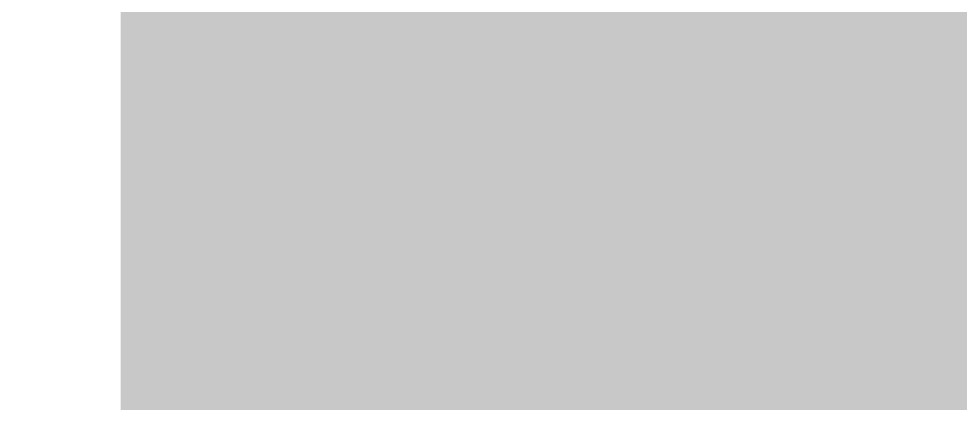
# Model space of a CAD drawing. Header units: inches. Extents: x -6 to 5433, y -4 to 5447.
# Drawn here: x 22.266 to 23.36, y 28.593 to 29.041 of the extents above; entities that cross this region are included whole.
import ezdxf

# ---------------------------------------------------------------- set-up
doc = ezdxf.new("R2010")
doc.units = ezdxf.units.IN
for name, color, linetype in [('Bottom Layer', 5, 'Continuous'), ('Top Layer', 1, 'Continuous'), ('Top Paste', 8, 'Continuous'), ('Top Solder', 216, 'Continuous')]:
    doc.layers.add(name, color=color, linetype=linetype)

msp = doc.modelspace()

# ---------------------------------------------------------------- hatches: boundary and pattern name
at = {"layer": 'Top Layer'}
msp.add_hatch(color=1, dxfattribs=at).paths.add_polyline_path([(25.02559892, 28.53674633), (22.48559892, 28.53674633), (22.48559892, 29.17674759), (25.02559892, 29.17674759)])
at = {"layer": 'Top Paste'}
msp.add_hatch(color=8, dxfattribs=at).paths.add_polyline_path([(25.02559892, 28.53674633), (22.48559892, 28.53674633), (22.48559892, 29.17674759), (25.02559892, 29.17674759)])
at = {"layer": 'Top Solder'}
msp.add_hatch(color=216, dxfattribs=at).paths.add_polyline_path([(25.12719892, 28.43514633), (22.38399892, 28.43514633), (22.38399892, 29.27834759), (25.12719892, 29.27834759)])

# ---------------------------------------------------------------- linework, layer by layer
at = {"layer": 'Bottom Layer'}
for points in [[(22.40538064, 28.02054594, 0.2794, 0.2794, -0.4142135623730951), (23.14198064, 28.75714594, 0.2794, 0.2794, 0)], [(23.14198064, 28.75714594, 0.2794, 0.2794, 0), (23.51029334, 28.75714594, 0.2794, 0.2794, 0)]]:
    msp.add_lwpolyline(points, format="xyseb", dxfattribs=at)
msp.add_lwpolyline([(23.07213064, 28.75714594, 0.1397, 0.1397, 1), (23.21183064, 28.75714594, 0.1397, 0.1397, 1)], format="xyseb", close=True, dxfattribs=at)
msp.add_lwpolyline([(23.07213064, 28.75714594, 0.1397, 0.1397, 1), (23.21183064, 28.75714594, 0.1397, 0.1397, 1)], format="xyseb", close=True, dxfattribs=at)

doc.saveas('drawing.dxf')
